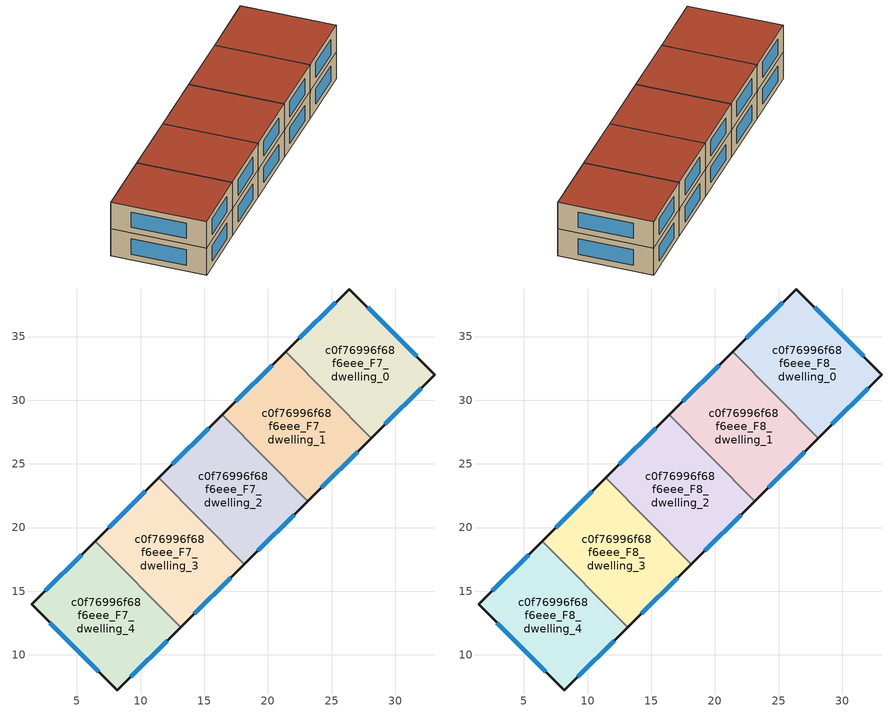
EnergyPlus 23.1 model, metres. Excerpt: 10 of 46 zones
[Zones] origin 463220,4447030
c0f76996f68f6eee_F7_dwelling_0
 floor to c0f76996f68f6eee_F6_dwelling_0 (EU_floor_Construction): 26.39,38.73 33.11,31.99 28.11,27.03 21.41,33.79 z21
 wall outside (EU_wall_Construction): 28.11,27.03 33.11,31.99 26.39,38.73 21.41,33.79 z21:24
 wall to c0f76996f68f6eee_F7_dwelling_1 (EU_wall_Construction): 21.41,33.79 28.11,27.03 z21:24
 window (EU_Window_Construction): 25.32,37.67 22.47,34.85 / 31.67,33.44 27.83,37.29 / 29.18,28.09 32.04,30.93 z21.64:23.36
c0f76996f68f6eee_F7_dwelling_1
 floor to c0f76996f68f6eee_F6_dwelling_1 (EU_floor_Construction): 21.41,33.79 28.11,27.03 23.13,22.08 16.42,28.84 z21
 wall outside (EU_wall_Construction): 23.13,22.08 28.11,27.03 / 21.41,33.79 16.42,28.84 z21:24
 wall to c0f76996f68f6eee_F7_dwelling_2 (EU_wall_Construction): 16.42,28.84 23.13,22.08 z21:24
 window (EU_Window_Construction): 24.19,23.14 27.04,25.97 / 20.34,32.73 17.49,29.9 z21.64:23.36
c0f76996f68f6eee_F7_dwelling_2
 floor to c0f76996f68f6eee_F6_dwelling_2 (EU_floor_Construction): 16.42,28.84 23.13,22.08 18.14,17.13 11.43,23.89 z21
 wall outside (EU_wall_Construction): 18.14,17.13 23.13,22.08 / 16.42,28.84 11.43,23.89 z21:24
 wall to c0f76996f68f6eee_F7_dwelling_3 (EU_wall_Construction): 11.43,23.89 18.14,17.13 z21:24
 window (EU_Window_Construction): 19.21,18.19 22.06,21.02 / 15.35,27.78 12.5,24.95 z21.64:23.36
c0f76996f68f6eee_F7_dwelling_3
 floor to c0f76996f68f6eee_F6_dwelling_3 (EU_floor_Construction): 11.43,23.89 18.14,17.13 13.15,12.19 6.44,18.95 z21
 wall outside (EU_wall_Construction): 13.15,12.19 18.14,17.13 / 11.43,23.89 6.44,18.95 z21:24
 wall to c0f76996f68f6eee_F7_dwelling_4 (EU_wall_Construction): 6.44,18.95 13.15,12.19 z21:24
 window (EU_Window_Construction): 14.22,13.25 17.07,16.07 / 10.36,22.83 7.51,20.01 z21.64:23.36
c0f76996f68f6eee_F7_dwelling_4
 floor to c0f76996f68f6eee_F6_dwelling_4 (EU_floor_Construction): 6.44,18.95 13.15,12.19 8.18,7.25 1.44,13.99 z21
 wall outside (EU_wall_Construction): 6.44,18.95 1.44,13.99 8.18,7.25 13.15,12.19 z21:24
 window (EU_Window_Construction): 9.25,8.31 12.09,11.13 / 2.89,12.54 6.74,8.69 / 5.37,17.88 2.51,15.05 z21.64:23.36
c0f76996f68f6eee_F8_dwelling_0
 floor to c0f76996f68f6eee_F7_dwelling_0 (EU_floor_Construction): 26.39,38.73 33.11,31.99 28.11,27.03 21.41,33.79 z24
 wall outside (EU_wall_Construction): 28.11,27.03 33.11,31.99 26.39,38.73 21.41,33.79 z24:27
 wall to c0f76996f68f6eee_F8_dwelling_1 (EU_wall_Construction): 21.41,33.79 28.11,27.03 z24:27
 window (EU_Window_Construction): 25.32,37.67 22.47,34.85 / 31.67,33.44 27.83,37.29 / 29.18,28.09 32.04,30.93 z24.64:26.36
 roof outside (EU_roof_Construction): 33.11,31.99 26.39,38.73 21.41,33.79 28.11,27.03 z27
c0f76996f68f6eee_F8_dwelling_1
 floor to c0f76996f68f6eee_F7_dwelling_1 (EU_floor_Construction): 21.41,33.79 28.11,27.03 23.13,22.08 16.42,28.84 z24
 wall outside (EU_wall_Construction): 23.13,22.08 28.11,27.03 / 21.41,33.79 16.42,28.84 z24:27
 wall to c0f76996f68f6eee_F8_dwelling_2 (EU_wall_Construction): 16.42,28.84 23.13,22.08 z24:27
 window (EU_Window_Construction): 24.19,23.14 27.04,25.97 / 20.34,32.73 17.49,29.9 z24.64:26.36
 roof outside (EU_roof_Construction): 28.11,27.03 21.41,33.79 16.42,28.84 23.13,22.08 z27
c0f76996f68f6eee_F8_dwelling_2
 floor to c0f76996f68f6eee_F7_dwelling_2 (EU_floor_Construction): 16.42,28.84 23.13,22.08 18.14,17.13 11.43,23.89 z24
 wall outside (EU_wall_Construction): 18.14,17.13 23.13,22.08 / 16.42,28.84 11.43,23.89 z24:27
 wall to c0f76996f68f6eee_F8_dwelling_3 (EU_wall_Construction): 11.43,23.89 18.14,17.13 z24:27
 window (EU_Window_Construction): 19.21,18.19 22.06,21.02 / 15.35,27.78 12.5,24.95 z24.64:26.36
 roof outside (EU_roof_Construction): 23.13,22.08 16.42,28.84 11.43,23.89 18.14,17.13 z27
c0f76996f68f6eee_F8_dwelling_3
 floor to c0f76996f68f6eee_F7_dwelling_3 (EU_floor_Construction): 11.43,23.89 18.14,17.13 13.15,12.19 6.44,18.95 z24
 wall outside (EU_wall_Construction): 13.15,12.19 18.14,17.13 / 11.43,23.89 6.44,18.95 z24:27
 wall to c0f76996f68f6eee_F8_dwelling_4 (EU_wall_Construction): 6.44,18.95 13.15,12.19 z24:27
 window (EU_Window_Construction): 14.22,13.25 17.07,16.07 / 10.36,22.83 7.51,20.01 z24.64:26.36
 roof outside (EU_roof_Construction): 18.14,17.13 11.43,23.89 6.44,18.95 13.15,12.19 z27
c0f76996f68f6eee_F8_dwelling_4
 floor to c0f76996f68f6eee_F7_dwelling_4 (EU_floor_Construction): 6.44,18.95 13.15,12.19 8.18,7.25 1.44,13.99 z24
 wall outside (EU_wall_Construction): 6.44,18.95 1.44,13.99 8.18,7.25 13.15,12.19 z24:27
 window (EU_Window_Construction): 9.25,8.31 12.09,11.13 / 2.89,12.54 6.74,8.69 / 5.37,17.88 2.51,15.05 z24.64:26.36
 roof outside (EU_roof_Construction): 13.15,12.19 6.44,18.95 1.44,13.99 8.18,7.25 z27
[Building]
EU S2 Campaign: North Axis=0; Terrain=City; Solar Distribution=FullExterior
[Site:Location]
Yerevan-Zvartnots.Intl.AP: Latitude=40.15; Longitude=44.383; Time Zone=4; Elevation=854
[SizingPeriod:WeatherFileDays]
AnnualSizingPeriod: Begin Month=1; Begin Day of Month=1; End Month=12; End Day of Month=31; Day of Week for Start Day=Monday; Use Weather File Daylight Saving Period=No; Use Weather File Rain and Snow Indicators=No
[MATERIAL]
EU_InternalMass_Material: Roughness=MediumRough; Thickness=0.1; Conductivity=1; Density=1800; Specific Heat=900; Thermal Absorptance=0.9; Solar Absorptance=0.7; Visible Absorptance=0.7
[MATERIAL:NOMASS] Roughness=MediumRough; Thermal Absorptance=0.9; Solar Absorptance=0.7; Visible Absorptance=0.7
Name | Thermal Resistance
EU_wall_NoMass | 1.05043
EU_roof_NoMass | 1.45357
EU_floor_NoMass | 0.478065
[WINDOWMATERIAL:SIMPLEGLAZINGSYSTEM]
EU_Window_SimpleGlazing: UFactor=2.5566; Solar Heat Gain Coefficient=0.75; Visible Transmittance=0.75
[CONSTRUCTION]
EU_wall_Construction: EU_wall_NoMass
EU_roof_Construction: EU_roof_NoMass
EU_floor_Construction: EU_floor_NoMass
EU_Window_Construction: EU_Window_SimpleGlazing
EU_InternalMass_Construction: EU_InternalMass_Material
[ZONE] Type=1; Multiplier=1; Ceiling Height=autocalculate; Floor Area=autocalculate; Part of Total Floor Area=Yes
Name | Volume
c0f76996f68f6eee_F7_dwelling_0; c0f76996f68f6eee_F8_dwelling_0 | 200.745
c0f76996f68f6eee_F7_dwelling_1; c0f76996f68f6eee_F8_dwelling_1 | 200.718
c0f76996f68f6eee_F7_dwelling_2; c0f76996f68f6eee_F8_dwelling_2 | 200.73
c0f76996f68f6eee_F7_dwelling_3; c0f76996f68f6eee_F8_dwelling_3 | 200.719
c0f76996f68f6eee_F7_dwelling_4; c0f76996f68f6eee_F8_dwelling_4 | 200.725
[INTERNALMASS] Construction=EU_InternalMass_Construction
Name | Zone or ZoneList | Surface Area
c0f76996f68f6eee_F7_dwelling_0_EU_InternalMass | c0f76996f68f6eee_F7_dwelling_0 | 66.9149
c0f76996f68f6eee_F7_dwelling_1_EU_InternalMass | c0f76996f68f6eee_F7_dwelling_1 | 66.9059
c0f76996f68f6eee_F7_dwelling_2_EU_InternalMass | c0f76996f68f6eee_F7_dwelling_2 | 66.91
c0f76996f68f6eee_F7_dwelling_3_EU_InternalMass | c0f76996f68f6eee_F7_dwelling_3 | 66.9065
c0f76996f68f6eee_F7_dwelling_4_EU_InternalMass | c0f76996f68f6eee_F7_dwelling_4 | 66.9083
c0f76996f68f6eee_F8_dwelling_0_EU_InternalMass | c0f76996f68f6eee_F8_dwelling_0 | 66.9149
c0f76996f68f6eee_F8_dwelling_1_EU_InternalMass | c0f76996f68f6eee_F8_dwelling_1 | 66.9059
c0f76996f68f6eee_F8_dwelling_2_EU_InternalMass | c0f76996f68f6eee_F8_dwelling_2 | 66.91
c0f76996f68f6eee_F8_dwelling_3_EU_InternalMass | c0f76996f68f6eee_F8_dwelling_3 | 66.9065
c0f76996f68f6eee_F8_dwelling_4_EU_InternalMass | c0f76996f68f6eee_F8_dwelling_4 | 66.9083
[OTHEREQUIPMENT] Fuel Type=Electricity; Design Level Calculation Method=Watts/Area; Power per Zone Floor Area=1; Fraction Latent=0; Fraction Radiant=0; Fraction Lost=0; Carbon Dioxide Generation Rate=0; EndUse Subcategory=EU_Step8_InternalGains
Name | Zone or ZoneList or Space or SpaceList | Schedule
EU_Step8_InternalGain_c0f76996f68f6eee_F7_dwelling_0_f000 | c0f76996f68f6eee_F7_dwelling_0 | EU_Step8_GainSchedule_c0f76996f68f6eee_F7_dwelling_0_f000
EU_Step8_InternalGain_c0f76996f68f6eee_F7_dwelling_1_f000 | c0f76996f68f6eee_F7_dwelling_1 | EU_Step8_GainSchedule_c0f76996f68f6eee_F7_dwelling_1_f000
EU_Step8_InternalGain_c0f76996f68f6eee_F7_dwelling_2_f000 | c0f76996f68f6eee_F7_dwelling_2 | EU_Step8_GainSchedule_c0f76996f68f6eee_F7_dwelling_2_f000
EU_Step8_InternalGain_c0f76996f68f6eee_F7_dwelling_3_f000 | c0f76996f68f6eee_F7_dwelling_3 | EU_Step8_GainSchedule_c0f76996f68f6eee_F7_dwelling_3_f000
EU_Step8_InternalGain_c0f76996f68f6eee_F7_dwelling_4_f000 | c0f76996f68f6eee_F7_dwelling_4 | EU_Step8_GainSchedule_c0f76996f68f6eee_F7_dwelling_4_f000
EU_Step8_InternalGain_c0f76996f68f6eee_F8_dwelling_0_f000 | c0f76996f68f6eee_F8_dwelling_0 | EU_Step8_GainSchedule_c0f76996f68f6eee_F8_dwelling_0_f000
EU_Step8_InternalGain_c0f76996f68f6eee_F8_dwelling_1_f000 | c0f76996f68f6eee_F8_dwelling_1 | EU_Step8_GainSchedule_c0f76996f68f6eee_F8_dwelling_1_f000
EU_Step8_InternalGain_c0f76996f68f6eee_F8_dwelling_2_f000 | c0f76996f68f6eee_F8_dwelling_2 | EU_Step8_GainSchedule_c0f76996f68f6eee_F8_dwelling_2_f000
EU_Step8_InternalGain_c0f76996f68f6eee_F8_dwelling_3_f000 | c0f76996f68f6eee_F8_dwelling_3 | EU_Step8_GainSchedule_c0f76996f68f6eee_F8_dwelling_3_f000
EU_Step8_InternalGain_c0f76996f68f6eee_F8_dwelling_4_f000 | c0f76996f68f6eee_F8_dwelling_4 | EU_Step8_GainSchedule_c0f76996f68f6eee_F8_dwelling_4_f000
[ZONEVENTILATION:DESIGNFLOWRATE] Schedule=EU_AlwaysOn; Design Flow Rate Calculation Method=AirChanges/Hour; Air Changes per Hour=0.557805; Ventilation Type=Natural; Fan Pressure Rise=0; Fan Total Efficiency=1; Constant Term Coefficient=1; Temperature Term Coefficient=0; Velocity Term Coefficient=0; Velocity Squared Term Coefficient=0; Minimum Indoor Temperature=-100; Maximum Indoor Temperature=100; Delta Temperature=-100; Minimum Outdoor Temperature=-100; Maximum Outdoor Temperature=100; Maximum Wind Speed=40
Name | Zone or ZoneList or Space or SpaceList
EU_ConstantAir_c0f76996f68f6eee_F7_dwelling_0 | c0f76996f68f6eee_F7_dwelling_0
EU_ConstantAir_c0f76996f68f6eee_F7_dwelling_1 | c0f76996f68f6eee_F7_dwelling_1
EU_ConstantAir_c0f76996f68f6eee_F7_dwelling_2 | c0f76996f68f6eee_F7_dwelling_2
EU_ConstantAir_c0f76996f68f6eee_F7_dwelling_3 | c0f76996f68f6eee_F7_dwelling_3
EU_ConstantAir_c0f76996f68f6eee_F7_dwelling_4 | c0f76996f68f6eee_F7_dwelling_4
EU_ConstantAir_c0f76996f68f6eee_F8_dwelling_0 | c0f76996f68f6eee_F8_dwelling_0
EU_ConstantAir_c0f76996f68f6eee_F8_dwelling_1 | c0f76996f68f6eee_F8_dwelling_1
EU_ConstantAir_c0f76996f68f6eee_F8_dwelling_2 | c0f76996f68f6eee_F8_dwelling_2
EU_ConstantAir_c0f76996f68f6eee_F8_dwelling_3 | c0f76996f68f6eee_F8_dwelling_3
EU_ConstantAir_c0f76996f68f6eee_F8_dwelling_4 | c0f76996f68f6eee_F8_dwelling_4
[HVACTEMPLATE:THERMOSTAT] Constant Heating Setpoint=20; Constant Cooling Setpoint=50
EU_HeatOnly_c0f76996f68f6eee_F0_dwelling_0; EU_HeatOnly_c0f76996f68f6eee_F0_dwelling_1; EU_HeatOnly_c0f76996f68f6eee_F0_dwelling_2; EU_HeatOnly_c0f76996f68f6eee_F0_dwelling_3; EU_HeatOnly_c0f76996f68f6eee_F0_dwelling_4; EU_HeatOnly_c0f76996f68f6eee_F0_dwelling_5; EU_HeatOnly_c0f76996f68f6eee_F1_dwelling_0; EU_HeatOnly_c0f76996f68f6eee_F1_dwelling_1; EU_HeatOnly_c0f76996f68f6eee_F1_dwelling_2; EU_HeatOnly_c0f76996f68f6eee_F1_dwelling_3; EU_HeatOnly_c0f76996f68f6eee_F1_dwelling_4; EU_HeatOnly_c0f76996f68f6eee_F2_dwelling_0; EU_HeatOnly_c0f76996f68f6eee_F2_dwelling_1; EU_HeatOnly_c0f76996f68f6eee_F2_dwelling_2; EU_HeatOnly_c0f76996f68f6eee_F2_dwelling_3; EU_HeatOnly_c0f76996f68f6eee_F2_dwelling_4; EU_HeatOnly_c0f76996f68f6eee_F3_dwelling_0; EU_HeatOnly_c0f76996f68f6eee_F3_dwelling_1; EU_HeatOnly_c0f76996f68f6eee_F3_dwelling_2; EU_HeatOnly_c0f76996f68f6eee_F3_dwelling_3; EU_HeatOnly_c0f76996f68f6eee_F3_dwelling_4; EU_HeatOnly_c0f76996f68f6eee_F4_dwelling_0; EU_HeatOnly_c0f76996f68f6eee_F4_dwelling_1; EU_HeatOnly_c0f76996f68f6eee_F4_dwelling_2; EU_HeatOnly_c0f76996f68f6eee_F4_dwelling_3; EU_HeatOnly_c0f76996f68f6eee_F4_dwelling_4; EU_HeatOnly_c0f76996f68f6eee_F5_dwelling_0; EU_HeatOnly_c0f76996f68f6eee_F5_dwelling_1; EU_HeatOnly_c0f76996f68f6eee_F5_dwelling_2; EU_HeatOnly_c0f76996f68f6eee_F5_dwelling_3; EU_HeatOnly_c0f76996f68f6eee_F5_dwelling_4; EU_HeatOnly_c0f76996f68f6eee_F6_dwelling_0; EU_HeatOnly_c0f76996f68f6eee_F6_dwelling_1; EU_HeatOnly_c0f76996f68f6eee_F6_dwelling_2; EU_HeatOnly_c0f76996f68f6eee_F6_dwelling_3; EU_HeatOnly_c0f76996f68f6eee_F6_dwelling_4; EU_HeatOnly_c0f76996f68f6eee_F7_dwelling_0; EU_HeatOnly_c0f76996f68f6eee_F7_dwelling_1; EU_HeatOnly_c0f76996f68f6eee_F7_dwelling_2; EU_HeatOnly_c0f76996f68f6eee_F7_dwelling_3; EU_HeatOnly_c0f76996f68f6eee_F7_dwelling_4; EU_HeatOnly_c0f76996f68f6eee_F8_dwelling_0; EU_HeatOnly_c0f76996f68f6eee_F8_dwelling_1; EU_HeatOnly_c0f76996f68f6eee_F8_dwelling_2; EU_HeatOnly_c0f76996f68f6eee_F8_dwelling_3; EU_HeatOnly_c0f76996f68f6eee_F8_dwelling_4
[HVACTEMPLATE:ZONE:IDEALLOADSAIRSYSTEM] System Availability Schedule=EU_AlwaysOn; Maximum Heating Supply Air Temperature=50; Minimum Cooling Supply Air Temperature=13; Maximum Heating Supply Air Humidity Ratio=0.0156; Minimum Cooling Supply Air Humidity Ratio=0.0077; Heating Limit=NoLimit; Cooling Limit=NoLimit; Heating Availability Schedule=EU_AlwaysOn; Cooling Availability Schedule=EU_CoolingOff; Dehumidification Control Type=ConstantSensibleHeatRatio; Cooling Sensible Heat Ratio=0.7; Dehumidification Setpoint=60; Humidification Control Type=None; Humidification Setpoint=30; Outdoor Air Method=None; Outdoor Air Flow Rate per Person=0.00944; Outdoor Air Flow Rate per Zone Floor Area=0; Outdoor Air Flow Rate per Zone=0; Demand Controlled Ventilation Type=None; Outdoor Air Economizer Type=NoEconomizer; Heat Recovery Type=None; Sensible Heat Recovery Effectiveness=0.7; Latent Heat Recovery Effectiveness=0.65
Name | Template Thermostat
c0f76996f68f6eee_F7_dwelling_0 | EU_HeatOnly_c0f76996f68f6eee_F7_dwelling_0
c0f76996f68f6eee_F7_dwelling_1 | EU_HeatOnly_c0f76996f68f6eee_F7_dwelling_1
c0f76996f68f6eee_F7_dwelling_2 | EU_HeatOnly_c0f76996f68f6eee_F7_dwelling_2
c0f76996f68f6eee_F7_dwelling_3 | EU_HeatOnly_c0f76996f68f6eee_F7_dwelling_3
c0f76996f68f6eee_F7_dwelling_4 | EU_HeatOnly_c0f76996f68f6eee_F7_dwelling_4
c0f76996f68f6eee_F8_dwelling_0 | EU_HeatOnly_c0f76996f68f6eee_F8_dwelling_0
c0f76996f68f6eee_F8_dwelling_1 | EU_HeatOnly_c0f76996f68f6eee_F8_dwelling_1
c0f76996f68f6eee_F8_dwelling_2 | EU_HeatOnly_c0f76996f68f6eee_F8_dwelling_2
c0f76996f68f6eee_F8_dwelling_3 | EU_HeatOnly_c0f76996f68f6eee_F8_dwelling_3
c0f76996f68f6eee_F8_dwelling_4 | EU_HeatOnly_c0f76996f68f6eee_F8_dwelling_4
[SIZING:ZONE] Zone Cooling Design Supply Air Temperature Input Method=SupplyAirTemperature; Zone Cooling Design Supply Air Temperature=13; Zone Heating Design Supply Air Temperature Input Method=SupplyAirTemperature; Zone Heating Design Supply Air Temperature=50; Zone Cooling Design Supply Air Humidity Ratio=0.008; Zone Heating Design Supply Air Humidity Ratio=0.008; Cooling Design Air Flow Method=DesignDay; Cooling Design Air Flow Rate=0; Cooling Minimum Air Flow per Zone Floor Area=0.000762; Cooling Minimum Air Flow=0; Cooling Minimum Air Flow Fraction=0.2; Heating Design Air Flow Method=DesignDay; Heating Design Air Flow Rate=0; Heating Maximum Air Flow per Zone Floor Area=0.002032; Heating Maximum Air Flow=0.141576; Heating Maximum Air Flow Fraction=0.3; Account for Dedicated Outdoor Air System=No; Dedicated Outdoor Air System Control Strategy=NeutralSupplyAir; Dedicated Outdoor Air Low Setpoint Temperature for Design=autosize; Dedicated Outdoor Air High Setpoint Temperature for Design=autosize; Zone Load Sizing Method=Sensible Load Only No Latent Load; Zone Latent Cooling Design Supply Air Humidity Ratio Input Method=HumidityRatioDifference; Zone Cooling Design Supply Air Humidity Ratio Difference=0.005; Zone Latent Heating Design Supply Air Humidity Ratio Input Method=HumidityRatioDifference; Zone Humidification Design Supply Air Humidity Ratio Difference=0.005
c0f76996f68f6eee_F7_dwelling_0; c0f76996f68f6eee_F7_dwelling_1; c0f76996f68f6eee_F7_dwelling_2; c0f76996f68f6eee_F7_dwelling_3; c0f76996f68f6eee_F7_dwelling_4; c0f76996f68f6eee_F8_dwelling_0; c0f76996f68f6eee_F8_dwelling_1; c0f76996f68f6eee_F8_dwelling_2; c0f76996f68f6eee_F8_dwelling_3; c0f76996f68f6eee_F8_dwelling_4
[SCHEDULE:CONSTANT]
Name | Hourly Value
EU_AlwaysOn | 1
EU_CoolingOff | 0
[SCHEDULE:FILE] Column Number=1; Rows to Skip at Top=0; Number of Hours of Data=8760; Column Separator=Comma; Interpolate to Timestep=No; Minutes per Item=60; Adjust Schedule for Daylight Savings=Yes
Name | File
EU_Step8_GainSchedule_c0f76996f68f6eee_F7_dwelling_0_f000 | ../../schedules/c0f76996f68f6eee/c0f76996f68f6eee_F7_dwelling_0_f000_gain.csv
EU_Step8_GainSchedule_c0f76996f68f6eee_F7_dwelling_1_f000 | ../../schedules/c0f76996f68f6eee/c0f76996f68f6eee_F7_dwelling_1_f000_gain.csv
EU_Step8_GainSchedule_c0f76996f68f6eee_F7_dwelling_2_f000 | ../../schedules/c0f76996f68f6eee/c0f76996f68f6eee_F7_dwelling_2_f000_gain.csv
EU_Step8_GainSchedule_c0f76996f68f6eee_F7_dwelling_3_f000 | ../../schedules/c0f76996f68f6eee/c0f76996f68f6eee_F7_dwelling_3_f000_gain.csv
EU_Step8_GainSchedule_c0f76996f68f6eee_F7_dwelling_4_f000 | ../../schedules/c0f76996f68f6eee/c0f76996f68f6eee_F7_dwelling_4_f000_gain.csv
EU_Step8_GainSchedule_c0f76996f68f6eee_F8_dwelling_0_f000 | ../../schedules/c0f76996f68f6eee/c0f76996f68f6eee_F8_dwelling_0_f000_gain.csv
EU_Step8_GainSchedule_c0f76996f68f6eee_F8_dwelling_1_f000 | ../../schedules/c0f76996f68f6eee/c0f76996f68f6eee_F8_dwelling_1_f000_gain.csv
EU_Step8_GainSchedule_c0f76996f68f6eee_F8_dwelling_2_f000 | ../../schedules/c0f76996f68f6eee/c0f76996f68f6eee_F8_dwelling_2_f000_gain.csv
EU_Step8_GainSchedule_c0f76996f68f6eee_F8_dwelling_3_f000 | ../../schedules/c0f76996f68f6eee/c0f76996f68f6eee_F8_dwelling_3_f000_gain.csv
EU_Step8_GainSchedule_c0f76996f68f6eee_F8_dwelling_4_f000 | ../../schedules/c0f76996f68f6eee/c0f76996f68f6eee_F8_dwelling_4_f000_gain.csv
